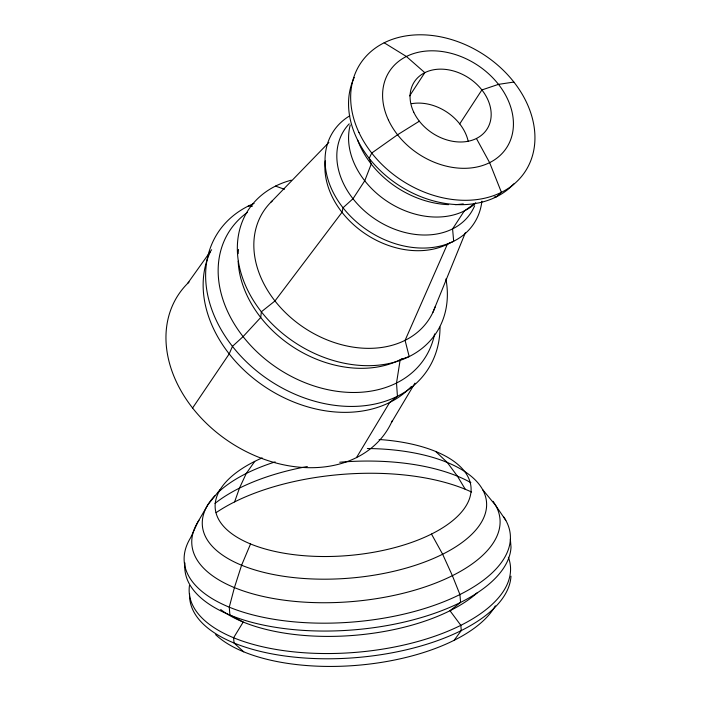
<?xml version="1.0" encoding="UTF-8"?>
<svg xmlns="http://www.w3.org/2000/svg" width="701" height="701" viewBox="0 0 701 701"><rect width="100%" height="100%" fill="white"/><g stroke="black" fill="none" stroke-linecap="round" stroke-linejoin="round"><path stroke-width="1.05" d="M234.607 501.898L239.462 488.124L246.253 473.482L254.743 461.381M432.841 312.497L465.341 232.758M250.546 543.958L241.591 565.234L234.414 587.604L229.262 607.162L229.91 615.031L243.203 622.05L233.608 637.761L234.038 643.01L243.729 651.825M391.447 422.545L414.931 383.149M356.476 457.63L389.642 402.479L397.432 396.302L396.512 383.053L400.183 359.736L409.182 356.572L405.082 340.353L447.378 244.22L453.678 241.267L452.583 228.894L464.325 210.922L475.742 202.826M409.629 95.888L424.806 72.659L406.378 56.474L384.157 42.779M459.716 123.902L481.885 89.947L498.455 84.365L513.842 82.061M192.6 408L229.209 353.891L232.469 346.338L243.107 336.594L260.719 317.492L261.35 311.796L274.985 300.948L342.009 212.298L343.034 207.75L353.006 198.733L364.748 180.762L371.241 164.06L369.208 158.347L371.732 153.055L397.555 134.767L419.329 121.194M187.588 283.484L211.641 249.749M454.125 640.302L461.267 630.567L460.837 625.327L449.981 610.729L460.575 602.404L459.926 594.536L452.382 575.67L442.629 554.228L431.483 534.048M220.298 489.368L207.978 504.58L197.971 521.842L190.698 537.579A163.587 74.008 -4.7 0 0 347.53 622.409A163.587 74.008 -4.7 0 0 503.686 516.909M271.007 202.107L328.883 142.443M494.266 197.007L496.352 196.858L501.417 192.328L489.631 162.658L476.417 138.491M248.277 206.076L252.509 206.112M275.519 186.098L284.466 189.27M435.68 451.479L447.291 462.476L457.438 476.189L465.271 489.272M482.603 489.543L495.73 505.544L505.789 520.326M510.372 539.288L511.011 547.157A163.587 74.008 -4.7 0 1 341.904 630.637A163.587 74.008 -4.7 0 1 184.976 562.982M495.327 605.804A149.208 67.506 -4.7 0 1 363.705 664.706A149.208 67.506 -4.7 0 1 215.61 634.65M510.959 576.143A161.151 72.913 -4.7 0 1 346.557 658.265A161.151 72.913 -4.7 0 1 189.612 593.738M508.356 557.251A161.151 72.913 -4.7 0 1 358.045 652.167A161.151 72.913 -4.7 0 1 189.472 585.475M477.539 592.538A146.649 66.35 -4.7 0 1 349.229 635.711A146.649 66.35 -4.7 0 1 220.675 609.502M216.101 512.65A163.587 74.008 -4.7 0 1 471.589 492.049M493.04 501.311A154.588 69.942 -4.7 0 1 345.637 602.045A154.588 69.942 -4.7 0 1 198.988 520.265M214.979 503.432A154.588 69.942 -4.7 0 1 307.327 466.524M339.722 462.231A154.588 69.942 -4.7 0 1 470.862 482.647M367.35 448.526A142.575 64.51 -4.7 0 1 482.262 520.764A142.575 64.51 -4.7 0 1 297.645 577.983A142.575 64.51 -4.7 0 1 214.734 495.826M217.809 492.698A142.575 64.51 -4.7 0 1 275.142 461.898M379.092 439.501A128.318 58.052 -4.7 0 1 456.316 517.478A128.318 58.052 -4.7 0 1 262.086 548.068A128.318 58.052 -4.7 0 1 262.156 457.919M392.297 420.67A124.471 94.863 33.1 0 1 227.79 440.745A124.471 94.863 33.1 0 1 189.068 282.039M411.391 386.453A121.851 92.865 33.1 0 1 264.794 386.715A121.851 92.865 33.1 0 1 210.353 251.825M481.894 201.169A84.041 64.045 33.1 0 1 369.068 231.374A84.041 64.045 33.1 0 1 349.79 115.779M474.656 205.744A75.629 57.64 33.1 0 1 376.06 219.746A75.629 57.64 33.1 0 1 349.212 123.84M440.026 327.052A125.286 95.485 33.1 0 1 269.526 380.406A125.286 95.485 33.1 0 1 254.069 203.439M435.207 306.714A98.806 75.305 33.1 0 1 305.18 328.454A98.806 75.305 33.1 0 1 272.505 200.661M449.35 243.186A80.037 60.996 33.1 0 1 365.782 234.134A80.037 60.996 33.1 0 1 325.229 160.888M445.915 278.91A112.283 85.575 33.1 0 1 371.372 365.633A112.283 85.575 33.1 0 1 245.376 285.158A112.283 85.575 33.1 0 1 291.318 180.175M434.62 333.93A116.524 88.799 33.1 0 1 278.937 369.173A116.524 88.799 33.1 0 1 247.427 212.385M402.146 358.719A105.93 80.729 33.1 0 1 297.951 350.009A105.93 80.729 33.1 0 1 238.156 261.201M238.174 253.648A105.93 80.729 33.1 0 1 238.515 249.451M513.903 183.811A96.572 73.596 33.1 0 1 397.669 184.529A96.572 73.596 33.1 0 1 354.259 77.46M411.601 103.687A43.357 33.043 33.1 0 1 468.242 141.506M475.453 203.308A75.629 57.64 33.1 0 1 389.449 202.826A75.629 57.64 33.1 0 1 350.237 125.041M463.256 203.877A84.707 64.562 33.1 0 1 455.019 204.648M448.658 204.657A84.707 64.562 33.1 0 1 357.694 140.235M358.973 132.489A98.499 75.068 33.1 0 0 517.811 180.595A98.499 75.068 33.1 0 0 451.567 39.58A98.499 75.068 33.1 0 0 358.973 132.489M388.494 120.169A69.934 53.302 33.1 0 0 501.268 154.325A69.934 53.302 33.1 0 0 454.239 54.205A69.934 53.302 33.1 0 0 388.494 120.169M413.721 112.142A43.357 33.043 33.1 0 0 483.637 133.321A43.357 33.043 33.1 0 0 454.476 71.248A43.357 33.043 33.1 0 0 413.721 112.142"/></g></svg>
